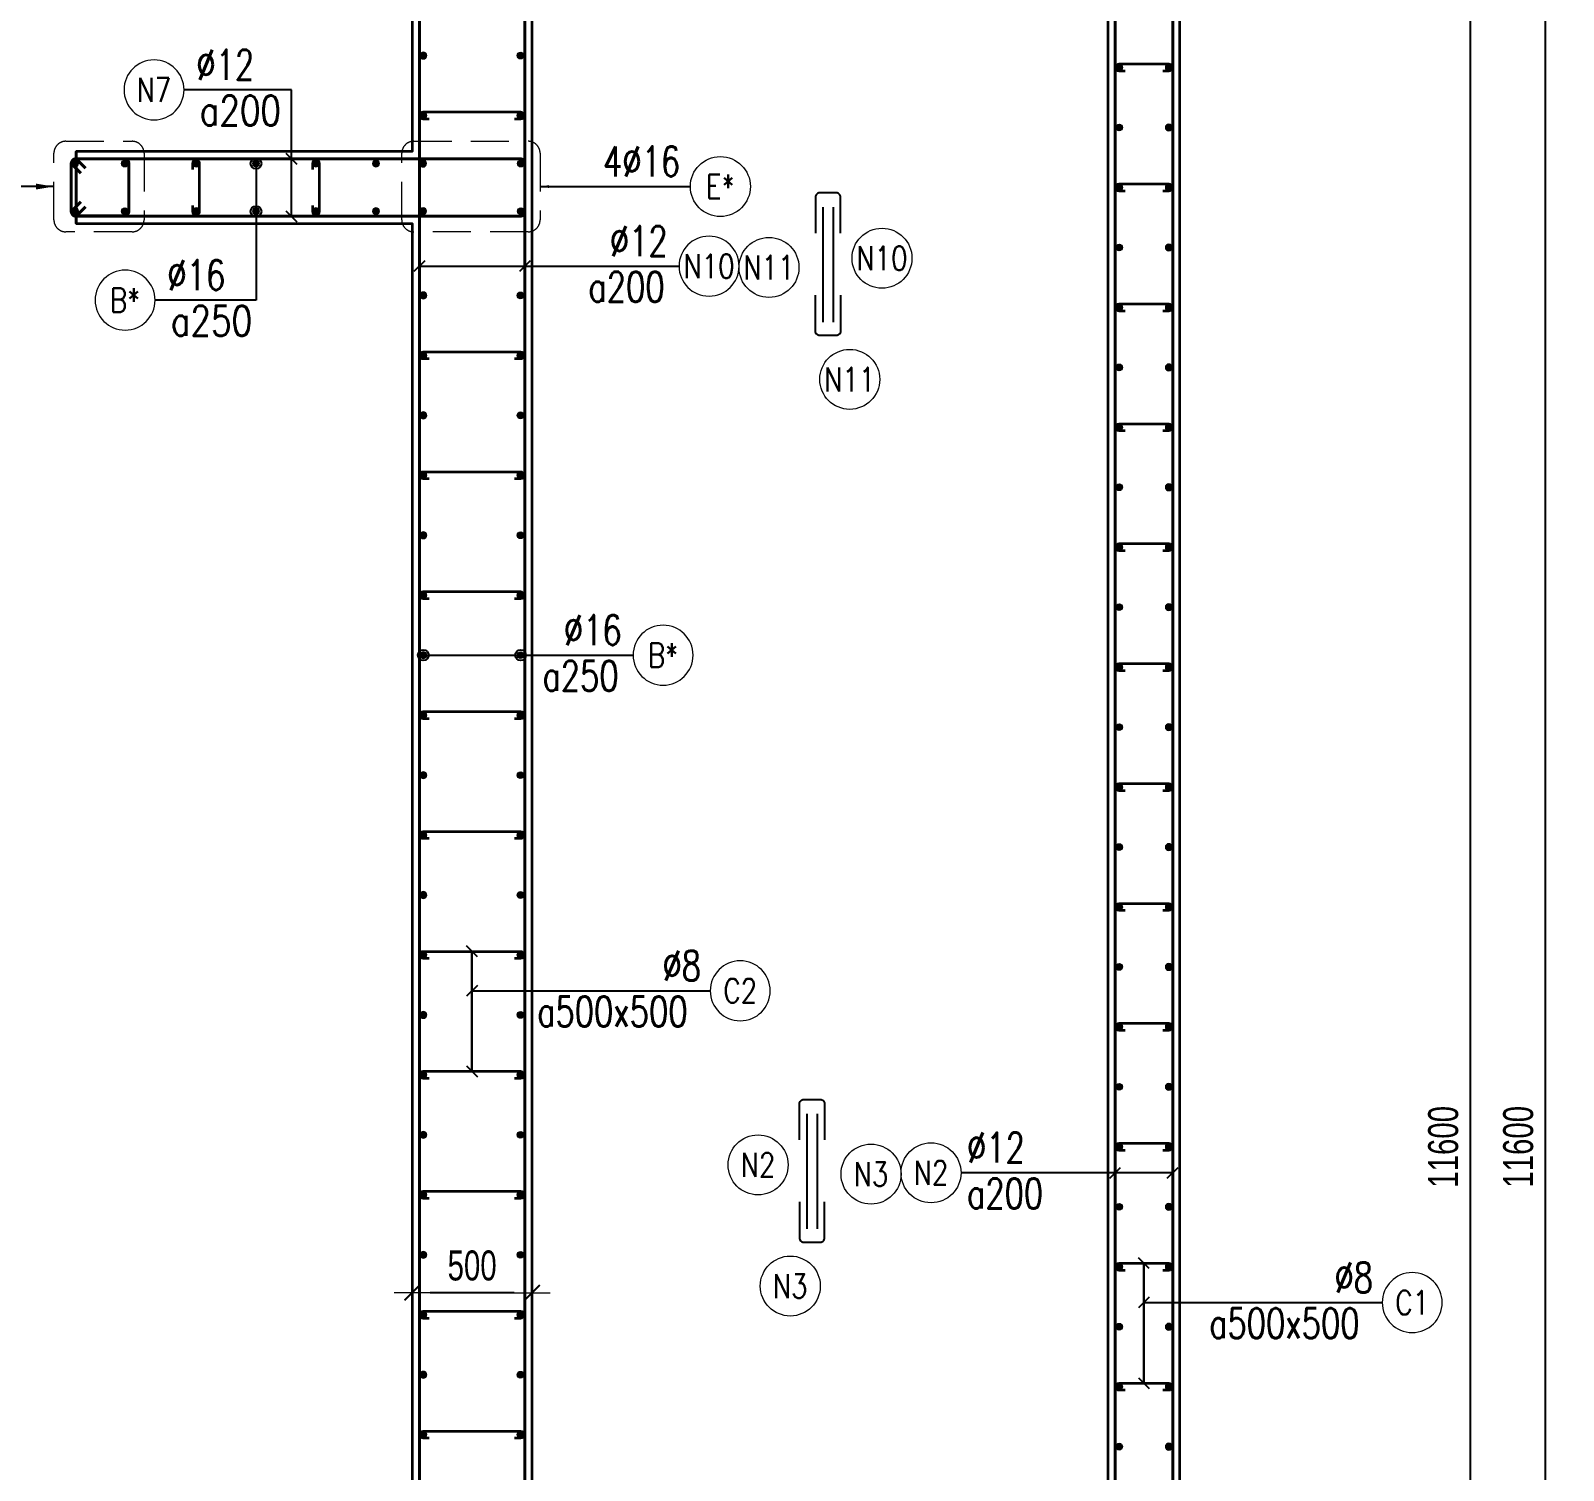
# Model space of a CAD drawing. Header units: millimetres. Extents: x 988833 to 1318015, y -9365 to 47591.
# Drawn here: x 999070 to 1005458, y 5337 to 11340 of the extents above; entities that cross this region are included whole.
import ezdxf
from ezdxf.enums import TextEntityAlignment as Align

# ---------------------------------------------------------------- set-up
doc = ezdxf.new("R2010")
doc.units = ezdxf.units.MM
doc.header["$MEASUREMENT"] = 0
doc.linetypes.add('HIDDEN', pattern=[9.525, 6.35, -3.175])
doc.linetypes.add('HIDDEN2', pattern=[4.7625, 3.175, -1.5875])
doc.layers.get('0').update_dxf_attribs({"lineweight": 20})
doc.layers.get('Defpoints').update_dxf_attribs({"color": 151, "lineweight": 9})
doc.layers.add('Hidden', color=9, linetype='HIDDEN')
doc.layers.add('Ligature', color=1, linetype='Continuous')
for name, color, linetype, lineweight in [('KC-LEADER', 153, 'Continuous', 18), ('KC-THEP', 6, 'Continuous', 40), ('NDC_S_DIM', 1, 'Continuous', 15), ('NDC_S_HIDDEN', 8, 'HIDDEN2', 13), ('NDC_S_LEADER', 1, 'Continuous', 15), ('NDC_S_REBAR', 4, 'Continuous', 35), ('NDC_S_STIRRUP', 4, 'Continuous', 40), ('NDC_S_VN TEXT', 7, 'Continuous', 20), ('NDC_S_WALL', 6, 'Continuous', 35)]:
    doc.layers.add(name, color=color, linetype=linetype, lineweight=lineweight)
doc.styles.add('NDC_DIM', font='', dxfattribs={"width": 0.75})
doc.styles.add('NDC_EN TXT', font='romans.shx', dxfattribs={"width": 0.8})
doc.styles.get('NDC_DIM').set_extended_font_data('Dotum')
doc.dimstyles.new('NDC_dim_25', dxfattribs={"dimscale": 25, "dimtxt": 2.5, "dimasz": 1.5, "dimexe": 1.5, "dimexo": 2.5, "dimgap": 1, "dimtad": 1, "dimdec": 0, "dimzin": 0, "dimdsep": 46, "dimtxsty": 'NDC_DIM', "dimblk": 'DIMMARK', "dimcen": 0.09, "dimdle": 1.2, "dimclrd": 1, "dimclre": 1, "dimclrt": 3, "dimadec": 0, "dimazin": 0, "dimtfac": 1, "dimtdec": 0, "dimtix": 1, "dimtofl": 0, "dimtmove": 0, "dimatfit": 3, "dimfxl": 6, "dimfxlon": 1, "dimtolj": 1, "dimtzin": 0, "dimarcsym": 0})
doc.dimstyles.new('NDC_dim_30', dxfattribs={"dimscale": 30, "dimtxt": 2.5, "dimasz": 1.5, "dimexe": 1.5, "dimexo": 2.5, "dimgap": 1, "dimtad": 1, "dimdec": 0, "dimzin": 0, "dimdsep": 46, "dimtxsty": 'NDC_DIM', "dimblk": 'DIMMARK', "dimcen": 0.09, "dimdle": 1.2, "dimclrd": 1, "dimclre": 1, "dimclrt": 3, "dimadec": 0, "dimazin": 0, "dimtfac": 1, "dimtdec": 0, "dimtix": 1, "dimtofl": 0, "dimtmove": 0, "dimatfit": 3, "dimfxl": 6, "dimfxlon": 1, "dimtolj": 1, "dimtzin": 0, "dimarcsym": 0})
doc.dimstyles.new('NDC_dim_50', dxfattribs={"dimscale": 50, "dimtxt": 2.5, "dimasz": 1.5, "dimexe": 1.5, "dimexo": 2.5, "dimgap": 1, "dimtad": 1, "dimdec": 0, "dimzin": 0, "dimdsep": 46, "dimtxsty": 'NDC_DIM', "dimblk": 'DIMMARK', "dimcen": 0.09, "dimdle": 1.2, "dimclrd": 1, "dimclre": 1, "dimclrt": 3, "dimadec": 0, "dimazin": 0, "dimtfac": 1, "dimtdec": 0, "dimtix": 1, "dimtofl": 0, "dimtmove": 0, "dimatfit": 3, "dimfxl": 6, "dimfxlon": 1, "dimtolj": 1, "dimtzin": 0, "dimarcsym": 0})

# ---------------------------------------------------------------- blocks, each defined once
blk = doc.blocks.new('THEP')
at = {"layer": 'KC-LEADER', "color": 6}
blk.add_circle((0, 0), 14, dxfattribs=at)
at = {"layer": 'KC-THEP'}
for p, q in [((-14, 0), (14, 0)), ((9.9, 9.9), (-9.9, -9.9)), ((-9.9, 9.9), (9.9, -9.9)), ((0, 14), (0, -14))]:
    blk.add_line(p, q, dxfattribs=at)
blk = doc.blocks.new('DIMMARK')
at = {"layer": 'NDC_S_DIM', "color": 1}
blk.add_line((-1.5, 0), (1, 0), dxfattribs=at)
at = {"layer": 'NDC_S_DIM', "color": 2, "const_width": 0.1}
blk.add_lwpolyline([(-0.424, -0.424), (0.424, 0.424)], dxfattribs=at)
blk = doc.blocks.new('*U12')
blk.add_circle((-2.5, 0), 2.5)
at = {"layer": 'NDC_S_VN TEXT', "color": 3, "style": 'NDC_EN TXT', "width": 0.75}
for tag, p in [('DK1', (0.5, 0.85)), ('KC1', (0.5, -2.97))]:
    blk.add_attdef(tag, p, '', height=2.5, dxfattribs=at)
at = {"layer": 'NDC_S_VN TEXT', "color": 7, "style": 'NDC_EN TXT', "width": 0.8}
blk.add_attdef('SH2', text='', height=2, dxfattribs=at).set_placement((-2.5, 0), align=Align.MIDDLE)
blk = doc.blocks.new('A$C7BC65A55')
at = {"layer": 'Ligature'}
for p, q in [((-15.2, 372, 0), (-15.2, 38.5, 0)), ((15.2, 372, 0), (15.2, 38.5, 0))]:
    blk.add_line(p, q, dxfattribs=at)
for points in [[(-36.2, 296.5), (-36.2, 400.9, -0.414214), (-24, 413.1), (24, 413.1, -0.414214), (36.2, 400.9), (36.2, 296.5)], [(-36.2, 116.5), (-36.2, 12.2, 0.414214), (-24, 0), (24, 0, 0.414214), (36.2, 12.2), (36.2, 116.5)]]:
    blk.add_lwpolyline(points, format="xyb", dxfattribs=at)
blk = doc.blocks.new('*U11')
blk.add_circle((-2.5, 0), 2.5)
at = {"layer": 'NDC_S_VN TEXT', "color": 3, "style": 'NDC_EN TXT', "width": 0.75}
for tag, p in [('DK1', (0.5, 0.85)), ('KC1', (0.5, -2.97))]:
    blk.add_attdef(tag, p, '', height=2.5, dxfattribs=at)
at = {"layer": 'NDC_S_VN TEXT', "color": 7, "style": 'NDC_EN TXT', "width": 0.8}
blk.add_attdef('SH2', text='', height=2, dxfattribs=at).set_placement((-2.5, 0), align=Align.MIDDLE)
blk = doc.blocks.new('*D301')
at = {"layer": 'Defpoints', "color": 0, "transparency": 16777216}
for p in [(1000660.3, 6077.6), (1000660.3, 5353.5), (1001160.3, 5353.5)]:
    blk.add_point(p, dxfattribs=at)
at = {"layer": 'NDC_S_DIM', "color": 1, "lineweight": -2, "transparency": 16777216}
for p, q in [((1000660.3, 5777.6), (1000660.3, 6152.6)), ((1001160.3, 5777.6), (1001160.3, 6152.6)), ((1001085.3, 6077.6), (1000735.3, 6077.6))]:
    blk.add_line(p, q, dxfattribs=at)
at = {"layer": 'NDC_S_DIM', "color": 1, "lineweight": -2, "transparency": 16777216, "xscale": 75, "yscale": 75, "zscale": 75, "rotation": 180}
blk.add_blockref('DIMMARK', (1000660.3, 6077.6), dxfattribs=at)
at = {"layer": 'NDC_S_DIM', "color": 1, "lineweight": -2, "transparency": 16777216, "xscale": 75, "yscale": 75, "zscale": 75}
blk.add_blockref('DIMMARK', (1001160.3, 6077.6), dxfattribs=at)
at = {"layer": 'NDC_S_DIM', "color": 3, "transparency": 16777216, "insert": (1000910.3, 6190.2), "char_height": 125, "attachment_point": 5, "style": 'NDC_DIM'}
blk.add_mtext('\\A1;500', dxfattribs=at)
blk = doc.blocks.new('*U9')
blk.add_circle((2.5, 0), 2.5)
at = {"layer": 'NDC_S_VN TEXT', "color": 3, "style": 'NDC_EN TXT', "width": 0.75}
blk.add_attdef('DK2', text='', height=2.5, dxfattribs=at).set_placement((-0.85, 0.85), align=Align.RIGHT)
at = {"layer": 'NDC_S_VN TEXT', "color": 7, "style": 'NDC_EN TXT', "width": 0.8}
blk.add_attdef('SH3', text='', height=2, dxfattribs=at).set_placement((2.5, 0), align=Align.MIDDLE)
blk = doc.blocks.new('*U249')
at = {"layer": 'NDC_S_REBAR'}
blk.add_lwpolyline([(-15, -75), (-15, -100, 1), (15, -100), (15, 100, 1), (-15, 100), (-15, 75)], format="xyb", dxfattribs=at)
blk = doc.blocks.new('*U248')
at = {"layer": 'NDC_S_HIDDEN', "color": 0, "linetype": 'ByBlock', "lineweight": -2, "transparency": 16777216}
for p in [(0, 0), (500, 0)]:
    blk.add_blockref('*U249', p, dxfattribs=at)
blk = doc.blocks.new('*U10')
blk.add_circle((2.5, 0), 2.5)
at = {"layer": 'NDC_S_VN TEXT', "color": 3, "style": 'NDC_EN TXT'}
for tag, width, p in [('DK2', 0.75, (-0.85, 0.85)), ('KC2', 0.8, (-0.85, -2.97))]:
    blk.add_attdef(tag, text='', height=2.5, dxfattribs=dict(at, width=width)).set_placement(p, align=Align.RIGHT)
at = {"layer": 'NDC_S_VN TEXT', "color": 7, "style": 'NDC_EN TXT', "width": 0.8}
blk.add_attdef('SH3', text='', height=2, dxfattribs=at).set_placement((2.5, 0), align=Align.MIDDLE)
blk = doc.blocks.new('*D297')
at = {"layer": 'Defpoints', "color": 0, "transparency": 16777216}
for p in [(1003860.1, 12485.6), (1005070.8, 12485.6), (1003860.1, 885.6)]:
    blk.add_point(p, dxfattribs=at)
at = {"layer": 'NDC_S_DIM', "color": 1, "lineweight": -2, "transparency": 16777216}
for p, q in [((1004770.8, 12485.6), (1005145.8, 12485.6)), ((1005070.8, 960.6), (1005070.8, 12410.6)), ((1004770.8, 885.6), (1005145.8, 885.6))]:
    blk.add_line(p, q, dxfattribs=at)
at = {"layer": 'NDC_S_DIM', "color": 1, "lineweight": -2, "transparency": 16777216, "xscale": 75, "yscale": 75, "zscale": 75}
for p, rotation in [((1005070.8, 12485.6), 90), ((1005070.8, 885.6), 270)]:
    blk.add_blockref('DIMMARK', p, dxfattribs=dict(at, rotation=rotation))
at = {"layer": 'NDC_S_DIM', "color": 3, "transparency": 16777216, "insert": (1004958.2, 6685.6), "char_height": 125, "attachment_point": 5, "rotation": 90, "style": 'NDC_DIM'}
blk.add_mtext('\\A1;11600', dxfattribs=at)
blk = doc.blocks.new('*D300')
at = {"layer": 'Defpoints', "color": 0, "ltscale": 200, "transparency": 16777216}
for p in [(1003860.1, 12485.6), (1005383.4, 12485.6), (1003860.1, 885.9)]:
    blk.add_point(p, dxfattribs=at)
at = {"layer": 'NDC_S_DIM', "color": 1, "lineweight": -2, "ltscale": 200, "transparency": 16777216}
for p, q in [((1005083.4, 12485.6), (1005458.4, 12485.6)), ((1005383.4, 960.9), (1005383.4, 12410.6)), ((1005083.4, 885.9), (1005458.4, 885.9))]:
    blk.add_line(p, q, dxfattribs=at)
at = {"layer": 'NDC_S_DIM', "color": 1, "lineweight": -2, "ltscale": 200, "transparency": 16777216, "xscale": 75, "yscale": 75, "zscale": 75}
for p, rotation in [((1005383.4, 12485.6), 90), ((1005383.4, 885.9), 270)]:
    blk.add_blockref('DIMMARK', p, dxfattribs=dict(at, rotation=rotation))
at = {"layer": 'NDC_S_DIM', "color": 3, "ltscale": 200, "transparency": 16777216, "insert": (1005270.8, 6685.7), "char_height": 125, "attachment_point": 5, "rotation": 90, "style": 'NDC_DIM'}
blk.add_mtext('\\A1;11600', dxfattribs=at)

msp = doc.modelspace()

# ---------------------------------------------------------------- linework, layer by layer
for centre in [(1002147.6, 10352.4), (1002618.6, 10390.6), (1002484.1, 9885.6), (1002102, 6610.3), (1002572.9, 6572.1), (1002236.4, 6105.3)]:
    msp.add_circle(centre, 125)
at = {"layer": 'NDC_S_HIDDEN', "ltscale": 50}
for points in [[(999217, 10878.3), (999492.8, 10878.3, -0.414214), (999542.8, 10828.3), (999542.8, 10550.7, -0.414214), (999492.8, 10500.7), (999217, 10500.7, -0.414214), (999167, 10550.7), (999167, 10828.3, -0.414214)], [(1000667, 10878.3), (1001143.6, 10878.3, -0.414214), (1001193.6, 10828.3), (1001193.6, 10550.7, -0.414214), (1001143.6, 10500.7), (1000667, 10500.7, -0.414214), (1000617, 10550.7), (1000617, 10828.3, -0.414214)]]:
    msp.add_lwpolyline(points, format="xyb", close=True, dxfattribs=at)
at = {"layer": 'NDC_S_REBAR'}
for points in [[(1003631.8, 11170.6), (1003606.8, 11170.6, -1), (1003606.8, 11200.6), (1003813.8, 11200.6, -1), (1003813.8, 11170.6), (1003788.8, 11170.6)], [(1000731.8, 10970.6), (1000706.8, 10970.6, -1), (1000706.8, 11000.6), (1001112.2, 11000.6, -1), (1001112.2, 10970.6), (1001087.2, 10970.6)], [(1003631.8, 10670.6), (1003606.8, 10670.6, -1), (1003606.8, 10700.6), (1003813.8, 10700.6, -1), (1003813.8, 10670.6), (1003788.8, 10670.6)], [(1003631.8, 10170.6), (1003606.8, 10170.6, -1), (1003606.8, 10200.6), (1003813.8, 10200.6, -1), (1003813.8, 10170.6), (1003788.8, 10170.6)], [(1000731.8, 9970.6), (1000706.8, 9970.6, -1), (1000706.8, 10000.6), (1001112.2, 10000.6, -1), (1001112.2, 9970.6), (1001087.2, 9970.6)], [(1003631.8, 9670.6), (1003606.8, 9670.6, -1), (1003606.8, 9700.6), (1003813.8, 9700.6, -1), (1003813.8, 9670.6), (1003788.8, 9670.6)], [(1000731.8, 9470.6), (1000706.8, 9470.6, -1), (1000706.8, 9500.6), (1001112.2, 9500.6, -1), (1001112.2, 9470.6), (1001087.2, 9470.6)], [(1003631.8, 9170.6), (1003606.8, 9170.6, -1), (1003606.8, 9200.6), (1003813.8, 9200.6, -1), (1003813.8, 9170.6), (1003788.8, 9170.6)], [(1000731.8, 8970.6), (1000706.8, 8970.6, -1), (1000706.8, 9000.6), (1001112.2, 9000.6, -1), (1001112.2, 8970.6), (1001087.2, 8970.6)], [(1003631.8, 8670.6), (1003606.8, 8670.6, -1), (1003606.8, 8700.6), (1003813.8, 8700.6, -1), (1003813.8, 8670.6), (1003788.8, 8670.6)], [(1000731.8, 8470.6), (1000706.8, 8470.6, -1), (1000706.8, 8500.6), (1001112.2, 8500.6, -1), (1001112.2, 8470.6), (1001087.2, 8470.6)], [(1003631.8, 8170.6), (1003606.8, 8170.6, -1), (1003606.8, 8200.6), (1003813.8, 8200.6, -1), (1003813.8, 8170.6), (1003788.8, 8170.6)], [(1000731.8, 7970.6), (1000706.8, 7970.6, -1), (1000706.8, 8000.6), (1001112.2, 8000.6, -1), (1001112.2, 7970.6), (1001087.2, 7970.6)], [(1003631.8, 7670.6), (1003606.8, 7670.6, -1), (1003606.8, 7700.6), (1003813.8, 7700.6, -1), (1003813.8, 7670.6), (1003788.8, 7670.6)], [(1000731.8, 7470.6), (1000706.8, 7470.6, -1), (1000706.8, 7500.6), (1001112.2, 7500.6, -1), (1001112.2, 7470.6), (1001087.2, 7470.6)], [(1003631.8, 7170.6), (1003606.8, 7170.6, -1), (1003606.8, 7200.6), (1003813.8, 7200.6, -1), (1003813.8, 7170.6), (1003788.8, 7170.6)], [(1000731.8, 6970.6), (1000706.8, 6970.6, -1), (1000706.8, 7000.6), (1001112.2, 7000.6, -1), (1001112.2, 6970.6), (1001087.2, 6970.6)], [(1003631.8, 6670.6), (1003606.8, 6670.6, -1), (1003606.8, 6700.6), (1003813.8, 6700.6, -1), (1003813.8, 6670.6), (1003788.8, 6670.6)], [(1000731.8, 6470.6), (1000706.8, 6470.6, -1), (1000706.8, 6500.6), (1001112.2, 6500.6, -1), (1001112.2, 6470.6), (1001087.2, 6470.6)], [(1003631.8, 6170.6), (1003606.8, 6170.6, -1), (1003606.8, 6200.6), (1003813.8, 6200.6, -1), (1003813.8, 6170.6), (1003788.8, 6170.6)], [(1000731.8, 5970.6), (1000706.8, 5970.6, -1), (1000706.8, 6000.6), (1001112.2, 6000.6, -1), (1001112.2, 5970.6), (1001087.2, 5970.6)], [(1003631.8, 5670.6), (1003606.8, 5670.6, -1), (1003606.8, 5700.6), (1003813.8, 5700.6, -1), (1003813.8, 5670.6), (1003788.8, 5670.6)], [(1000731.8, 5470.6), (1000706.8, 5470.6, -1), (1000706.8, 5500.6), (1001112.2, 5500.6, -1), (1001112.2, 5470.6), (1001087.2, 5470.6)]]:
    msp.add_lwpolyline(points, format="xyb", dxfattribs=at)
at = {"layer": 'NDC_S_STIRRUP'}
for points in [[(1001120.3, 3317), (1001130.3, 3287), (1001130.3, 12835.6, 0.414214), (1001110.3, 12855.6), (1000710.3, 12855.6, 0.414214), (1000690.3, 12835.6), (1000690.3, 9586.3), (1000690.3, 9586.3)], [(1003790.3, 575.6), (1003830.3, 535.6, -0.414214), (1003810.3, 515.6), (1003610.3, 515.6, -0.414214), (1003590.3, 535.6), (1003590.3, 12835.6, -0.414214), (1003610.3, 12855.6), (1003810.3, 12855.6, -0.414214), (1003830.3, 12835.6), (1003830.3, 535.6, -0.414214), (1003810.3, 515.6), (1003770.3, 555.6)], [(999299.5, 10605.6), (999259.5, 10565.6, -0.414214), (999239.5, 10585.6), (999239.5, 10785.6, -0.414214), (999259.5, 10805.6), (1001110.3, 10805.6, -0.414214), (1001130.3, 10785.6), (1001130.3, 10585.6, -0.414358), (1001110.3, 10565.6), (999259.5, 10565.6, -0.414214), (999239.5, 10585.6), (999279.5, 10625.6)], [(999279.5, 10745.6), (999239.5, 10785.6, -0.414214), (999259.5, 10805.6), (999459.5, 10805.6, -0.414214), (999479.5, 10785.6), (999479.5, 10587.8, -0.414214), (999459.5, 10567.8), (999259.5, 10567.8, -0.414214), (999239.5, 10587.8), (999239.5, 10785.6, -0.414214), (999259.5, 10805.6), (999299.5, 10765.6)], [(1000690.3, 10085.6), (1000690.3, 10085.6), (1000690.3, 535.6, 0.414214), (1000710.3, 515.6), (1001110.3, 515.6, 0.414214), (1001130.3, 535.6), (1001130.3, 3786.3), (1001120.3, 3756.3)]]:
    msp.add_lwpolyline(points, format="xyb", dxfattribs=at)
at = {"layer": 'NDC_S_WALL'}
for points in [[(1001160.3, 785.6), (1001160.3, 12585.6), (1001810.3, 12585.6), (1001810.3, 12585.6), (1001810.3, 12885.6), (1001810.3, 12885.6), (999260.3, 12885.6), (999260.3, 12885.6), (999260.3, 12385.6), (999260.3, 12385.6), (1000660.3, 12385.6), (1000660.3, 12385.6), (1000660.3, 10835.6), (1000660.3, 10835.6), (999260.3, 10835.6), (999260.3, 10535.6), (1000660.3, 10535.6), (1000660.3, 10535.6), (1000660.3, 3485.6)], [(1003860.3, 485.6), (1003860.3, 12885.6), (1003860.3, 12885.6), (1002910.3, 12885.6), (1002910.3, 12885.6), (1002910.3, 12585.6), (1002910.3, 12585.6), (1003560.3, 12585.6), (1003560.3, 785.6)], [(999260.3, 10535.6), (999260.3, 10835.6)]]:
    msp.add_lwpolyline(points, dxfattribs=at)

# ---------------------------------------------------------------- block references
at = {"layer": 'Hidden', "yscale": 1.44, "zscale": 1.44}
for p, xscale in [((1002393.5, 10068.3, 0), -1.44), ((1002327.1, 6288, 0), 1.44)]:
    msp.add_blockref('A$C7BC65A55', p, dxfattribs=dict(at, xscale=xscale))
at = {"layer": 'KC-THEP', "xscale": -1}
for p, rotation in [((1000706.8, 11235.6), 350.3314355636191), ((1003813.8, 11185.6), 170.331435563619), ((1000706.8, 10985.6), 350.3314355636191), ((1003813.8, 10935.6), 170.331435563619), ((999256, 10785.2), 350.3314355636191), ((999759.5, 10785.6), 350.3314355636191), ((1000009.5, 10785.6), 350.3314355636191), ((1000259.5, 10785.6), 350.3314355636191), ((1000509.5, 10785.6), 350.3314355636191), ((1000706, 10785.2), 350.3314355636191), ((1003813.8, 10685.6), 170.331435563619), ((999256, 10586.6), 350.3314355636191), ((999759.5, 10587), 350.3314355636191), ((1000009.5, 10587), 350.3314355636191), ((1000259.5, 10587), 350.3314355636191), ((1000509.5, 10587), 350.3314355636191), ((1000706, 10586.6), 350.3314355636191), ((1003813.8, 10435.6), 170.331435563619), ((1000706.8, 10235.6), 350.3314355636191), ((1003813.8, 10185.6), 170.331435563619), ((1000706.8, 9985.6), 350.3314355636191), ((1003813.8, 9935.6), 170.331435563619), ((1000706.8, 9735.6), 350.3314355636191), ((1003813.8, 9685.6), 170.331435563619), ((1000706.8, 9485.6), 350.3314355636191), ((1003813.8, 9435.6), 170.331435563619), ((1000706.8, 9235.6), 350.3314355636191), ((1003813.8, 9185.6), 170.331435563619), ((1000706.8, 8985.6), 350.3314355636191), ((1003813.8, 8935.6), 170.331435563619), ((1000706.8, 8735.6), 350.3314355636191), ((1003813.8, 8685.6), 170.331435563619), ((1000706.8, 8485.6), 350.3314355636191), ((1003813.8, 8435.6), 170.331435563619), ((1000706.8, 8235.6), 350.3314355636191), ((1003813.8, 8185.6), 170.331435563619), ((1000706.8, 7985.6), 350.3314355636191), ((1003813.8, 7935.6), 170.331435563619), ((1000706.8, 7735.6), 350.3314355636191), ((1003813.8, 7685.6), 170.331435563619), ((1000706.8, 7485.6), 350.3314355636191), ((1003813.8, 7435.6), 170.331435563619), ((1000706.8, 7235.6), 350.3314355636191), ((1003813.8, 7185.6), 170.331435563619), ((1000706.8, 6985.6), 350.3314355636191), ((1003813.8, 6935.6), 170.331435563619), ((1000706.8, 6735.6), 350.3314355636191), ((1003813.8, 6685.6), 170.331435563619), ((1000706.8, 6485.6), 350.3314355636191), ((1003813.8, 6435.6), 170.331435563619), ((1000706.8, 6235.6), 350.3314355636191), ((1003813.8, 6185.6), 170.331435563619), ((1000706.8, 5985.6), 350.3314355636191), ((1003813.8, 5935.6), 170.331435563619), ((1000706.8, 5735.6), 350.3314355636191), ((1003813.8, 5685.6), 170.331435563619), ((1000706.8, 5485.6), 350.3314355636191), ((1003813.8, 5435.6), 170.331435563619)]:
    msp.add_blockref('THEP', p, dxfattribs=dict(at, rotation=rotation))
at = {"layer": 'KC-THEP'}
for p, rotation in [((1001112.2, 11235.6), 9.66856443638085), ((1003606.8, 11185.6), 189.6685644363809), ((1001112.2, 10985.6), 9.66856443638085), ((1003606.8, 10935.6), 189.6685644363809), ((999463, 10785.2), 9.668564436380926), ((1001113.8, 10785.2), 9.668564436380926), ((1003606.8, 10685.6), 189.6685644363809), ((999463, 10586.6), 9.668564436380926), ((1001113.8, 10586.6), 9.668564436380926), ((1003606.8, 10435.6), 189.6685644363809), ((1001112.2, 10235.6), 9.66856443638085), ((1003606.8, 10185.6), 189.6685644363809), ((1001112.2, 9985.6), 9.66856443638085), ((1003606.8, 9935.6), 189.6685644363809), ((1001112.2, 9735.6), 9.66856443638085), ((1003606.8, 9685.6), 189.6685644363809), ((1001112.2, 9485.6), 9.66856443638085), ((1003606.8, 9435.6), 189.6685644363809), ((1001112.2, 9235.6), 9.66856443638085), ((1003606.8, 9185.6), 189.6685644363809), ((1001112.2, 8985.6), 9.66856443638085), ((1003606.8, 8935.6), 189.6685644363809), ((1001112.2, 8735.6), 9.66856443638085), ((1003606.8, 8685.6), 189.6685644363809), ((1001112.2, 8485.6), 9.66856443638085), ((1003606.8, 8435.6), 189.6685644363809), ((1001112.2, 8235.6), 9.66856443638085), ((1003606.8, 8185.6), 189.6685644363809), ((1001112.2, 7985.6), 9.66856443638085), ((1003606.8, 7935.6), 189.6685644363809), ((1001112.2, 7735.6), 9.66856443638085), ((1003606.8, 7685.6), 189.6685644363809), ((1001112.2, 7485.6), 9.66856443638085), ((1003606.8, 7435.6), 189.6685644363809), ((1001112.2, 7235.6), 9.66856443638085), ((1003606.8, 7185.6), 189.6685644363809), ((1001112.2, 6985.6), 9.66856443638085), ((1003606.8, 6935.6), 189.6685644363809), ((1001112.2, 6735.6), 9.66856443638085), ((1003606.8, 6685.6), 189.6685644363809), ((1001112.2, 6485.6), 9.66856443638085), ((1003606.8, 6435.6), 189.6685644363809), ((1001112.2, 6235.6), 9.66856443638085), ((1003606.8, 6185.6), 189.6685644363809), ((1001112.2, 5985.6), 9.66856443638085), ((1003606.8, 5935.6), 189.6685644363809), ((1001112.2, 5735.6), 9.66856443638085), ((1003606.8, 5685.6), 189.6685644363809), ((1001112.2, 5485.6), 9.66856443638085), ((1003606.8, 5435.6), 189.6685644363809)]:
    msp.add_blockref('THEP', p, dxfattribs=dict(at, rotation=rotation))
at = {"layer": 'NDC_S_HIDDEN'}
msp.add_blockref('*U248', (999759.5, 10685.6), dxfattribs=at)
at = {"layer": 'NDC_S_VN TEXT'}
ref = msp.add_blockref('*U10', (999709.4, 11092.5), dxfattribs=dict(at, xscale=-50, yscale=50, zscale=50))
ref.add_attrib('SH3', 'N7', dxfattribs={"color": 7, "height": 100, "style": 'NDC_EN TXT', "width": 0.8}).set_placement((999584.4, 11092.5), align=Align.MIDDLE)
ref.add_attrib('DK2', '%%C12', dxfattribs={"color": 3, "height": 125, "style": 'NDC_EN TXT', "width": 0.75}).set_placement((1000001.9, 11134.7), align=Align.RIGHT)
ref.add_attrib('KC2', 'a200', dxfattribs={"color": 3, "height": 125, "style": 'NDC_EN TXT', "width": 0.8}).set_placement((1000113.8, 10943.8), align=Align.RIGHT)
at = {"layer": 'NDC_S_VN TEXT', "xscale": 50, "yscale": 50, "zscale": 50}
for name, p, values in [('*U9', (1001819.9, 10689.5), {'SH3': 'E*', 'DK2': '4%%C16'}), ('*U11', (1002947.9, 6577.3), {'SH2': 'N2', 'DK1': '%%C12', 'KC1': 'a200'})]:
    msp.add_blockref(name, p, dxfattribs=at).add_auto_attribs(values)
at = {"layer": 'NDC_S_VN TEXT'}
ref = msp.add_blockref('*U11', (1001772.7, 10357.6), dxfattribs=dict(at, xscale=-50, yscale=50, zscale=50))
ref.add_attrib('SH2', 'N10', dxfattribs={"color": 7, "height": 100, "style": 'NDC_EN TXT', "width": 0.8}).set_placement((1001897.7, 10357.6), align=Align.MIDDLE)
ref.add_attrib('DK1', '%%C12', (1001484.3, 10399.9), dxfattribs={"color": 3, "height": 125, "style": 'NDC_EN TXT', "width": 0.75})
ref.add_attrib('KC1', 'a200', (1001395, 10209), dxfattribs={"color": 3, "height": 125, "style": 'NDC_EN TXT', "width": 0.75})
ref = msp.add_blockref('*U10', (999588.9, 10215.9), dxfattribs=dict(at, xscale=-50, yscale=50, zscale=50))
ref.add_attrib('SH3', 'B*', dxfattribs={"color": 7, "height": 100, "style": 'NDC_EN TXT', "width": 0.8}).set_placement((999463.9, 10215.9), align=Align.MIDDLE)
ref.add_attrib('DK2', '%%C16', dxfattribs={"color": 3, "height": 125, "style": 'NDC_EN TXT', "width": 0.75}).set_placement((999881.4, 10258.2), align=Align.RIGHT)
ref.add_attrib('KC2', 'a250', dxfattribs={"color": 3, "height": 125, "style": 'NDC_EN TXT', "width": 0.8}).set_placement((999993.3, 10067.3), align=Align.RIGHT)
ref = msp.add_blockref('*U11', (1001581.2, 8735.6), dxfattribs=dict(at, xscale=-50, yscale=50, zscale=50))
ref.add_attrib('SH2', 'B*', dxfattribs={"color": 7, "height": 100, "style": 'NDC_EN TXT', "width": 0.8}).set_placement((1001706.2, 8735.6), align=Align.MIDDLE)
ref.add_attrib('DK1', '%%C16', (1001292.8, 8777.9), dxfattribs={"color": 3, "height": 125, "style": 'NDC_EN TXT', "width": 0.75})
ref.add_attrib('KC1', 'a250', (1001203.5, 8587), dxfattribs={"color": 3, "height": 125, "style": 'NDC_EN TXT', "width": 0.75})
ref = msp.add_blockref('*U12', (1001902.8, 7336.2), dxfattribs=dict(at, xscale=-50, yscale=50, zscale=50))
ref.add_attrib('SH2', 'C2', dxfattribs={"color": 7, "height": 100, "style": 'NDC_EN TXT', "width": 0.8}).set_placement((1002027.8, 7336.2), align=Align.MIDDLE)
ref.add_attrib('DK1', '%%c8', (1001703.7, 7378.5), dxfattribs={"color": 3, "height": 125, "style": 'NDC_EN TXT', "width": 0.75})
ref.add_attrib('KC1', 'a500x500', (1001181.4, 7187.6), dxfattribs={"color": 3, "height": 125, "style": 'NDC_EN TXT', "width": 0.75})
ref = msp.add_blockref('*U12', (1004703.6, 6036.2), dxfattribs=dict(at, xscale=-50, yscale=50, zscale=50))
ref.add_attrib('SH2', 'C1', dxfattribs={"color": 7, "height": 100, "style": 'NDC_EN TXT', "width": 0.8}).set_placement((1004828.6, 6036.2), align=Align.MIDDLE)
ref.add_attrib('DK1', '%%c8', (1004504.5, 6078.5), dxfattribs={"color": 3, "height": 125, "style": 'NDC_EN TXT', "width": 0.75})
ref.add_attrib('KC1', 'a500x500', (1003982.2, 5887.6), dxfattribs={"color": 3, "height": 125, "style": 'NDC_EN TXT', "width": 0.75})

# ---------------------------------------------------------------- texts
at = {"layer": 'NDC_S_VN TEXT', "color": 7, "style": 'NDC_EN TXT', "width": 0.8}
for tag, p in [('N10', (1002618.6, 10390.6)), ('N11', (1002147.6, 10352.4)), ('N11', (1002484.1, 9885.6)), ('N2', (1002102, 6610.3)), ('N3', (1002572.9, 6572.1)), ('N3', (1002236.4, 6105.3))]:
    msp.add_attdef(tag, text='3', height=100, dxfattribs=at).set_placement(p, align=Align.MIDDLE)

# ---------------------------------------------------------------- dimensions: what is measured, and where the dimension line sits
at = {"layer": 'NDC_S_DIM'}
for base, p1, p2, angle, picture, middle in [((1005070.8, 12485.6), (1003860.1, 885.6), (1003860.1, 12485.6), 90, '*D297', (1004958.2, 6685.6)), ((1000660.3, 6077.6), (1001160.3, 5353.5), (1000660.3, 5353.5), 180, '*D301', (1000910.3, 6190.2))]:
    dim = msp.add_linear_dim(base=base, p1=p1, p2=p2, angle=angle, dimstyle='NDC_dim_50', override={"dimtmove": 1}, dxfattribs=at)
    dim.commit()
    dim.dimension.update_dxf_attribs({"geometry": picture, "text_midpoint": middle})
at = {"layer": 'NDC_S_DIM', "ltscale": 200}
dim = msp.add_linear_dim(base=(1005383.4, 12485.6), p1=(1003860.1, 885.9), p2=(1003860.1, 12485.6), angle=90, dimstyle='NDC_dim_50', override={"dimtmove": 1}, dxfattribs=at)
dim.commit()
dim.dimension.update_dxf_attribs({"geometry": '*D300', "text_midpoint": (1005270.8, 6685.7)})

# ---------------------------------------------------------------- leaders
at = {"layer": 'NDC_S_LEADER'}
for points, dimstyle, override in [([(1000156.8, 10565.6), (1000156.8, 11092.3), (999709.4, 11092.3)], 'NDC_dim_30', {"dimgap": 1, "dimtad": 0, "dimldrblk": 'Oblique'}), ([(1000156.8, 10805.6), (1000156.8, 11092.3), (999709.4, 11092.3)], 'NDC_dim_30', {"dimtad": 0, "dimldrblk": 'Oblique'}), ([(1000009.5, 10785.6), (1000009.5, 10215.7), (999588.9, 10215.7)], 'NDC_dim_30', {"dimgap": 1, "dimtad": 0, "dimldrblk": 'Origin'}), ([(999167, 10689.5), (998628.2, 10689.5)], 'NDC_dim_50', {"dimgap": 1, "dimtad": 0}), ([(1001193.6, 10689.5), (1001819.9, 10689.5)], 'NDC_dim_25', {"dimgap": 1, "dimtad": 0}), ([(1000009.5, 10585.6), (1000009.5, 10215.7), (999588.9, 10215.7)], 'NDC_dim_30', {"dimgap": 1, "dimtad": 0, "dimldrblk": 'Origin'}), ([(1000690.3, 10357.4), (1001772.7, 10357.4)], 'NDC_dim_30', {"dimtad": 0, "dimldrblk": 'Oblique'}), ([(1001130.3, 10357.4), (1001772.7, 10357.4)], 'NDC_dim_30', {"dimtad": 0, "dimldrblk": 'Oblique'}), ([(1000706.8, 8735.6), (1001581.2, 8735.6)], 'NDC_dim_30', {"dimtad": 0, "dimldrblk": 'Origin'}), ([(1001112.2, 8735.6), (1001581.2, 8735.6)], 'NDC_dim_30', {"dimtad": 0, "dimldrblk": 'Origin'}), ([(1000909.5, 7500.6), (1000909.5, 7000.6)], 'NDC_dim_30', {"dimtad": 0, "dimldrblk": 'Oblique'}), ([(1000909.5, 7000.6), (1000909.5, 7500.6)], 'NDC_dim_30', {"dimtad": 0, "dimldrblk": 'Oblique'}), ([(1000909.5, 7336.2), (1001902.8, 7336.2)], 'NDC_dim_30', {"dimtad": 0, "dimldrblk": 'Oblique'}), ([(1003830.3, 6577.1), (1002947.9, 6577.1)], 'NDC_dim_30', {"dimtad": 0, "dimldrblk": 'Oblique'}), ([(1003590.3, 6577.1), (1002947.9, 6577.1)], 'NDC_dim_30', {"dimtad": 0, "dimldrblk": 'Oblique'}), ([(1003710.3, 6200.6), (1003710.3, 5700.6)], 'NDC_dim_30', {"dimtad": 0, "dimldrblk": 'Oblique'}), ([(1003710.3, 5700.6), (1003710.3, 6200.6)], 'NDC_dim_30', {"dimtad": 0, "dimldrblk": 'Oblique'}), ([(1003710.3, 6036.2), (1004703.6, 6036.2)], 'NDC_dim_30', {"dimtad": 0, "dimldrblk": 'Oblique'})]:
    msp.add_leader(points, dimstyle=dimstyle, override=override, dxfattribs=at)

doc.saveas('drawing.dxf')
